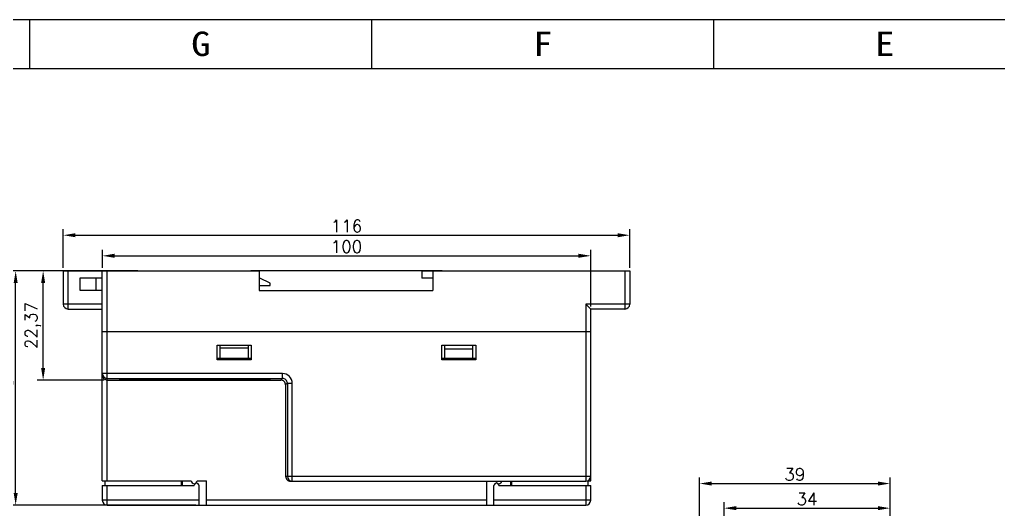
# Model space of a CAD drawing. Header units: millimetres. Extents: x 1518 to 2112, y -3048 to -2628.
# Drawn here: x 1620.1 to 1820.5, y -2728.1 to -2627.7 of the extents above; entities that cross this region are included whole.
import ezdxf
from ezdxf.enums import TextEntityAlignment as Align

# ---------------------------------------------------------------- set-up
doc = ezdxf.new("R2010")
doc.units = ezdxf.units.MM
doc.header["$MEASUREMENT"] = 0
doc.layers.get('0').update_dxf_attribs({"linetype": 'CONTINUOUS'})
doc.layers.get('Defpoints').update_dxf_attribs({"linetype": 'CONTINUOUS'})
doc.layers.add('dim', color=82, linetype='CONTINUOUS', lineweight=9)
doc.styles.get("Standard").update_dxf_attribs({"font": 'txt', "bigfont": 'gbcbig.shx'})
doc.styles.add('TEXTSTYLE_0', font='txt', dxfattribs={"width": 0.8})
doc.dimstyles.new('ISO-25', dxfattribs={"dimtxt": 2.5, "dimasz": 2.5, "dimexe": 1.25, "dimexo": 0.625, "dimtad": 1, "dimzin": 0, "dimtxsty": 'Standard', "dimcen": 2.5, "dimadec": 0, "dimazin": 0, "dimtfac": 1, "dimtdec": 4, "dimtofl": 0, "dimtmove": 0, "dimatfit": 3, "dimfxl": 0, "dimtolj": 1, "dimtzin": 0, "dimarcsym": 0})

# ---------------------------------------------------------------- blocks, each defined once
blk = doc.blocks.new('SUN_6HWZ35TKK40GSGJE8VEUYAXIAKM')
at = {"color": 7, "linetype": 'Continuous'}
for p, q in [((-594, 420), (0, 420)), ((-490, 410), (-490, 420)), ((-420, 410), (-420, 420)), ((-350, 410), (-350, 420)), ((-584, 410), (-10, 410))]:
    blk.add_line(p, q, dxfattribs=at)
at = {"color": 2, "style": 'TEXTSTYLE_0'}
for s, width, p, p2 in [('G', 0.736045, (-456.99, 412.53), (-452.99, 412.53)), ('F', 0.937143, (-386.99, 412.53), (-382.99, 412.53)), ('E', 0.858217, (-316.99, 412.53), (-312.99, 412.53))]:
    blk.add_text(s, height=5, dxfattribs=dict(at, width=width)).set_placement(p, p2, align=Align.FIT)
blk = doc.blocks.new('*D120')
at = {"layer": 'Defpoints', "color": 0}
for p in [(1619.3, -2679.19), (1644.94, -2679.19), (1656.85, -2727.19)]:
    blk.add_point(p, dxfattribs=at)
at = {"layer": 'dim', "color": 0, "lineweight": -2}
for p, q in [((1644.32, -2679.19), (1618.05, -2679.19)), ((1619.3, -2724.69), (1619.3, -2681.69)), ((1656.22, -2727.19), (1618.05, -2727.19))]:
    blk.add_line(p, q, dxfattribs=at)
at = {"layer": 'dim', "color": 0}
for points in [[(1618.89, -2681.69), (1619.72, -2681.69), (1619.3, -2679.19)], [(1618.89, -2724.69), (1619.72, -2724.69), (1619.3, -2727.19)]]:
    blk.add_solid(points, dxfattribs=at)
at = {"layer": 'dim', "color": 0, "insert": (1617.43, -2703.19), "char_height": 2.5, "attachment_point": 5, "rotation": 90}
blk.add_mtext('48', dxfattribs=at)
blk = doc.blocks.new('*D121')
at = {"layer": 'Defpoints', "color": 0}
for p in [(1624.93, -2679.19), (1638.05, -2679.19), (1638.05, -2701.56)]:
    blk.add_point(p, dxfattribs=at)
at = {"layer": 'dim', "color": 0, "lineweight": -2}
for p, q in [((1637.42, -2679.19), (1623.68, -2679.19)), ((1624.93, -2699.06), (1624.93, -2681.69)), ((1637.42, -2701.56), (1623.68, -2701.56))]:
    blk.add_line(p, q, dxfattribs=at)
at = {"layer": 'dim', "color": 0}
for points in [[(1624.51, -2681.69), (1625.35, -2681.69), (1624.93, -2679.19)], [(1624.51, -2699.06), (1625.35, -2699.06), (1624.93, -2701.56)]]:
    blk.add_solid(points, dxfattribs=at)
at = {"layer": 'dim', "color": 0, "insert": (1622.85, -2690.38), "char_height": 2.5, "attachment_point": 5, "rotation": 90}
blk.add_mtext('22,37', dxfattribs=at)
blk = doc.blocks.new('*D125')
at = {"layer": 'Defpoints', "color": 0}
for p in [(1798.35, -2722.77), (1798.35, -2741.61), (1759.35, -2765.11)]:
    blk.add_point(p, dxfattribs=at)
at = {"layer": 'dim', "color": 0, "lineweight": -2}
for p, q in [((1759.35, -2764.48), (1759.35, -2721.52)), ((1798.35, -2740.98), (1798.35, -2721.52)), ((1761.85, -2722.77), (1795.85, -2722.77))]:
    blk.add_line(p, q, dxfattribs=at)
at = {"layer": 'dim', "color": 0}
for points in [[(1761.85, -2722.35), (1761.85, -2723.18), (1759.35, -2722.77)], [(1795.85, -2722.35), (1795.85, -2723.18), (1798.35, -2722.77)]]:
    blk.add_solid(points, dxfattribs=at)
at = {"layer": 'dim', "color": 0, "insert": (1778.85, -2720.89), "char_height": 2.5, "attachment_point": 5}
blk.add_mtext('39', dxfattribs=at)
blk = doc.blocks.new('*D126')
at = {"layer": 'Defpoints', "color": 0}
for p in [(1798.35, -2727.81), (1764.35, -2744.11), (1798.35, -2744.11)]:
    blk.add_point(p, dxfattribs=at)
at = {"layer": 'dim', "color": 0, "lineweight": -2}
for p, q in [((1764.35, -2743.48), (1764.35, -2726.56)), ((1766.85, -2727.81), (1795.85, -2727.81)), ((1798.35, -2743.48), (1798.35, -2726.56))]:
    blk.add_line(p, q, dxfattribs=at)
at = {"layer": 'dim', "color": 0}
for points in [[(1766.85, -2727.39), (1766.85, -2728.22), (1764.35, -2727.81)], [(1795.85, -2727.39), (1795.85, -2728.22), (1798.35, -2727.81)]]:
    blk.add_solid(points, dxfattribs=at)
at = {"layer": 'dim', "color": 0, "insert": (1781.35, -2725.93), "char_height": 2.5, "attachment_point": 5}
blk.add_mtext('34', dxfattribs=at)
blk = doc.blocks.new('*D167')
at = {"layer": 'Defpoints', "color": 0}
for p in [(1745.05, -2671.87), (1629.05, -2679.19), (1745.05, -2679.19)]:
    blk.add_point(p, dxfattribs=at)
at = {"layer": 'dim', "color": 0, "lineweight": -2}
for p, q in [((1629.05, -2678.57), (1629.05, -2670.62)), ((1745.05, -2678.57), (1745.05, -2670.62)), ((1631.55, -2671.87), (1742.55, -2671.87))]:
    blk.add_line(p, q, dxfattribs=at)
at = {"layer": 'dim', "color": 0}
for points in [[(1631.55, -2671.46), (1631.55, -2672.29), (1629.05, -2671.87)], [(1742.55, -2671.46), (1742.55, -2672.29), (1745.05, -2671.87)]]:
    blk.add_solid(points, dxfattribs=at)
at = {"layer": 'dim', "color": 0, "insert": (1687.05, -2670), "char_height": 2.5, "attachment_point": 5}
blk.add_mtext('116', dxfattribs=at)
blk = doc.blocks.new('*D168')
at = {"layer": 'Defpoints', "color": 0}
for p in [(1737.05, -2676.09), (1637.05, -2679.19), (1737.05, -2687.09)]:
    blk.add_point(p, dxfattribs=at)
at = {"layer": 'dim', "color": 0, "lineweight": -2}
for p, q in [((1637.05, -2678.57), (1637.05, -2674.84)), ((1737.05, -2686.47), (1737.05, -2674.84)), ((1639.55, -2676.09), (1734.55, -2676.09))]:
    blk.add_line(p, q, dxfattribs=at)
at = {"layer": 'dim', "color": 0}
for points in [[(1639.55, -2675.67), (1639.55, -2676.5), (1637.05, -2676.09)], [(1734.55, -2675.67), (1734.55, -2676.5), (1737.05, -2676.09)]]:
    blk.add_solid(points, dxfattribs=at)
at = {"layer": 'dim', "color": 0, "insert": (1687.05, -2674.21), "char_height": 2.5, "attachment_point": 5}
blk.add_mtext('100', dxfattribs=at)

msp = doc.modelspace()

# ---------------------------------------------------------------- linework, layer by layer
at = {"color": 7, "linetype": 'Continuous'}
for p, q in [((1629.048, -2679.193), (1669.148, -2679.193)), ((1629.048, -2679.193), (1629.048, -2685.993)), ((1630.048, -2686.993), (1630.048, -2679.193)), ((1637.048, -2722.193), (1637.048, -2679.193)), ((1638.048, -2722.193), (1638.048, -2679.193)), ((1706.606, -2679.193), (1667.49, -2679.193)), ((1706.606, -2679.193), (1667.49, -2679.193)), ((1706.606, -2679.193), (1667.49, -2679.193)), ((1706.606, -2679.193), (1667.49, -2679.193)), ((1706.606, -2679.193), (1667.49, -2679.193)), ((1706.606, -2679.193), (1667.49, -2679.193)), ((1706.606, -2679.193), (1667.49, -2679.193)), ((1669.148, -2679.193), (1669.148, -2683.193)), ((1702.448, -2679.193), (1745.048, -2679.193)), ((1702.448, -2679.193), (1702.448, -2680.693)), ((1704.748, -2679.193), (1704.748, -2683.193)), ((1744.048, -2679.193), (1744.048, -2686.993)), ((1745.048, -2679.193), (1745.048, -2685.993)), ((1632.495, -2680.593), (1637.048, -2680.593)), ((1632.495, -2683.193), (1632.495, -2680.593)), ((1635.806, -2683.193), (1635.806, -2680.593)), ((1669.195, -2681.593), (1669.195, -2683.193)), ((1671.395, -2681.693), (1669.301, -2680.646)), ((1671.395, -2682.193), (1671.395, -2681.693)), ((1704.748, -2680.693), (1702.448, -2680.693)), ((1637.048, -2683.193), (1632.495, -2683.193)), ((1669.148, -2683.193), (1704.748, -2683.193)), ((1669.195, -2682.193), (1671.395, -2682.193)), ((1637.048, -2685.993), (1629.048, -2685.993)), ((1630.048, -2686.993), (1637.048, -2686.993)), ((1737.048, -2686.993), (1736.048, -2685.993)), ((1736.048, -2685.993), (1736.048, -2722.293)), ((1745.048, -2685.993), (1736.048, -2685.993)), ((1737.048, -2722.193), (1737.048, -2686.993)), ((1744.048, -2686.993), (1737.048, -2686.993)), ((1737.048, -2691.693), (1637.048, -2691.693)), ((1660.548, -2694.393), (1667.548, -2694.393)), ((1660.548, -2697.393), (1660.548, -2694.393)), ((1661.148, -2697.093), (1661.148, -2694.393)), ((1661.148, -2694.937), (1666.948, -2694.937)), ((1666.948, -2697.093), (1666.948, -2694.393)), ((1667.548, -2694.393), (1667.548, -2697.393)), ((1706.548, -2697.393), (1706.548, -2694.393)), ((1706.548, -2694.393), (1713.548, -2694.393)), ((1707.148, -2697.093), (1707.148, -2694.393)), ((1707.148, -2695.141), (1712.948, -2695.141)), ((1712.948, -2697.093), (1712.948, -2694.393)), ((1713.548, -2694.393), (1713.548, -2697.393)), ((1660.548, -2697.093), (1667.548, -2697.093)), ((1667.548, -2697.393), (1660.548, -2697.393)), ((1706.548, -2697.093), (1713.548, -2697.093)), ((1713.548, -2697.393), (1706.548, -2697.393)), ((1673.931, -2700.21), (1637.048, -2700.21)), ((1638.048, -2701.21), (1673.931, -2701.21)), ((1638.048, -2701.56), (1673.582, -2701.56)), ((1644.498, -2701.324), (1643.498, -2701.324)), ((1643.498, -2701.429), (1643.498, -2701.324)), ((1643.498, -2701.429), (1644.498, -2701.429)), ((1644.498, -2701.324), (1644.498, -2701.429)), ((1665.498, -2701.289), (1646.498, -2701.289)), ((1646.498, -2701.464), (1646.498, -2701.289)), ((1646.498, -2701.464), (1665.498, -2701.464)), ((1665.498, -2701.289), (1665.498, -2701.464)), ((1668.498, -2701.324), (1667.498, -2701.324)), ((1667.498, -2701.429), (1667.498, -2701.324)), ((1667.498, -2701.429), (1668.498, -2701.429)), ((1668.498, -2701.324), (1668.498, -2701.429)), ((1673.582, -2701.56), (1673.931, -2701.21)), ((1673.931, -2701.21), (1673.931, -2700.21)), ((1674.931, -2702.21), (1674.582, -2702.559)), ((1674.582, -2702.559), (1674.582, -2721.293)), ((1674.931, -2702.21), (1674.931, -2721.293)), ((1674.931, -2702.21), (1675.931, -2702.21)), ((1675.931, -2722.293), (1675.931, -2702.21)), ((1737.048, -2721.293), (1674.582, -2721.293)), ((1637.048, -2722.193), (1655.248, -2722.193)), ((1637.048, -2723.193), (1655.848, -2723.193)), ((1637.048, -2723.193), (1637.048, -2726.193)), ((1637.548, -2722.193), (1637.548, -2723.193)), ((1638.048, -2727.193), (1638.048, -2723.193)), ((1653.248, -2723.193), (1653.248, -2722.193)), ((1653.448, -2723.193), (1653.448, -2722.193)), ((1656.448, -2722.193), (1658.348, -2722.193)), ((1656.848, -2727.193), (1656.848, -2723.193)), ((1658.348, -2727.193), (1658.348, -2722.193)), ((1675.582, -2722.293), (1736.048, -2722.293)), ((1715.748, -2727.193), (1715.748, -2722.293)), ((1717.248, -2727.193), (1717.248, -2723.193)), ((1718.248, -2723.193), (1737.048, -2723.193)), ((1720.648, -2722.293), (1720.648, -2723.193)), ((1720.848, -2722.293), (1720.848, -2723.193)), ((1736.048, -2723.193), (1736.048, -2727.193)), ((1736.548, -2723.193), (1736.548, -2722.138)), ((1736.548, -2722.193), (1737.048, -2722.193)), ((1737.048, -2726.193), (1737.048, -2723.193)), ((1656.848, -2726.193), (1637.048, -2726.193)), ((1638.048, -2727.193), (1736.048, -2727.193)), ((1715.748, -2726.193), (1658.348, -2726.193)), ((1737.048, -2726.193), (1717.248, -2726.193))]:
    msp.add_line(p, q, dxfattribs=at)
for centre, radius, start, end in [((1669.077, -2681.093), 0.5, 63.43495, 81.84775), ((1630.048, -2685.993), 1, 180, 270), ((1744.048, -2685.993), 1, 270, 0), ((1638.055, -2700.209), 1.007, 180.07878, 202.42456), ((1638.048, -2700.21), 1, 202.50675, 270.00151), ((1673.582, -2702.559), 1, 359.99066, 90.00934), ((1673.931, -2702.21), 2, 359.9979, 90.0021), ((1673.932, -2702.21), 0.999, 359.97289, 90.0271), ((1675.931, -2721.293), 1, 179.99533, 269.99533), ((1736.048, -2721.293), 1, 270, 0), ((1655.848, -2722.193), 0.6, 180, 0), ((1656.348, -2723.193), 0.5, 0, 180), ((1717.748, -2723.193), 0.5, 0, 180), ((1718.248, -2722.193), 0.6, 189.59407, 350.40593), ((1638.048, -2726.193), 1, 180, 270), ((1736.048, -2726.193), 1, 270, 0)]:
    msp.add_arc(centre, radius, start, end, dxfattribs=at)
for centre, major_axis, ratio, start_param, end_param in [((1643.498, -2701.376), (3, 0), 0.0174551, 1.5707963, 4.712389), ((1646.498, -2701.324), (2, 0), 0.0174551, 1.5707963, 3.1415927), ((1646.498, -2701.429), (2, 0), 0.0174551, 3.1415927, 4.712389), ((1665.498, -2701.324), (2, 0), 0.0174551, 0, 1.5707963), ((1665.498, -2701.429), (2, 0), 0.0174551, -1.5707963, 0), ((1668.498, -2701.376), (3, 0), 0.0174551, -1.5707963, 1.5707963), ((1675.582, -2721.293), (1, 0), 0.9998477, -3.1415927, -1.5707963)]:
    msp.add_ellipse(centre, major_axis=major_axis, ratio=ratio, start_param=start_param, end_param=end_param, dxfattribs=at)
at = {"color": 7, "linetype": 'Continuous', "start_tangent": (-1, 0), "end_tangent": (0, 1)}
msp.add_spline([(1638.048, -2701.56), (1637.752, -2701.516), (1637.475, -2701.382), (1637.256, -2701.177), (1637.105, -2700.905), (1637.048, -2700.577)], degree=3, dxfattribs=at)

# ---------------------------------------------------------------- block references
msp.add_blockref('SUN_6HWZ35TKK40GSGJE8VEUYAXIAKM', (2112.23, -3047.669))

# ---------------------------------------------------------------- dimensions: what is measured, and where the dimension line sits
at = {"layer": 'dim'}
for base, p1, p2, picture, middle in [((1745.048, -2671.875), (1629.048, -2679.193), (1745.048, -2679.193), '*D167', (1687.048, -2670)), ((1737.048, -2676.088), (1637.048, -2679.193), (1737.048, -2687.093), '*D168', (1687.048, -2674.213)), ((1798.353, -2722.766), (1759.353, -2765.107), (1798.353, -2741.607), '*D125', (1778.853, -2720.891)), ((1798.353, -2727.807), (1764.353, -2744.107), (1798.353, -2744.107), '*D126', (1781.353, -2725.932))]:
    dim = msp.add_linear_dim(base=base, p1=p1, p2=p2, dimstyle='ISO-25', dxfattribs=at)
    dim.commit()
    dim.dimension.update_dxf_attribs({"geometry": picture, "text_midpoint": middle, "dimtype": 160})
for base, p1, p2, picture, middle in [((1619.305, -2679.193), (1656.848, -2727.193), (1644.943, -2679.193), '*D120', (1617.43, -2703.193)), ((1624.931, -2679.193), (1638.048, -2701.56), (1638.048, -2679.193), '*D121', (1622.848, -2690.376))]:
    dim = msp.add_linear_dim(base=base, p1=p1, p2=p2, angle=90, dimstyle='ISO-25', dxfattribs=at)
    dim.commit()
    dim.dimension.update_dxf_attribs({"geometry": picture, "text_midpoint": middle, "dimtype": 160})

doc.saveas('drawing.dxf')
